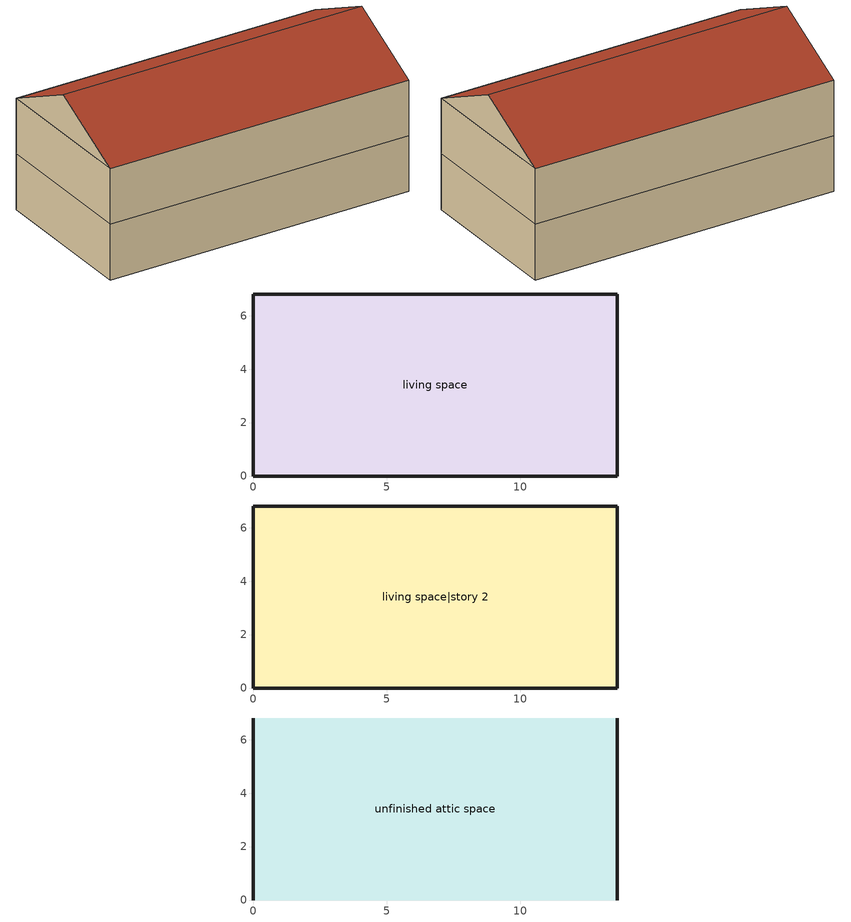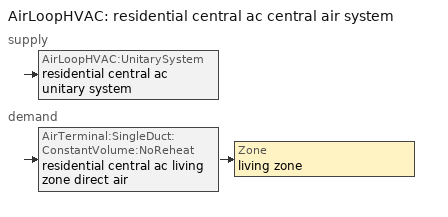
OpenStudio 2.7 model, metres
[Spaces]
living space
 floor foundation: 0,0 0,6.82 13.63,6.82 13.63,0 z0
 wall outside: 0,6.82 0,0 13.63,0 13.63,6.82 0,6.82 z0:2.44
living space|story 2
 floor to living space: 0,0 0,6.82 13.63,6.82 13.63,0 z2.44
 wall outside: 0,6.82 0,0 13.63,0 13.63,6.82 0,6.82 z2.44:4.88
unfinished attic space
 floor to living space|story 2: 0,6.82 13.63,6.82 13.63,0 0,0 z4.88
 wall outside: 0,3.41,6.58 0,6.82,4.88 0,0,4.88; 13.63,3.41,6.58 13.63,0,4.88 13.63,6.82,4.88
 roof outside: 13.63,3.41,6.58 0,3.41,6.58 0,0,4.88 13.63,0,4.88; 0,3.41,6.58 13.63,3.41,6.58 13.63,6.82,4.88 0,6.82,4.88
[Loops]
AirLoopHVAC 'residential central ac central air system'
 supply: AirLoopHVAC:UnitarySystem 'residential central ac unitary system'
 demand: AirTerminal:SingleDuct:ConstantVolume:NoReheat 'residential central ac living zone direct air' > Zone 'living zone'
[Building]
Building 1: North Axis {deg}=0; Standards Number of Stories=2; Standards Number of Above Ground Stories=2; Standards Building Type=singlefamilydetached; Standards Number of Living Units=1
[Site]
Denver Intl Ap_CO_USA: Latitude {deg}=39.83; Longitude {deg}=-104.65; Time Zone {hr}=-7; Elevation {m}=1650
[ClimateZones]
Climate Zone Institution Name 2=Building America; Climate Zone Document Year 2=0; Climate Zone Value 2=Cold
[Site:WaterMainsTemperature]
Calculation Method=Correlation; Annual Average Outdoor Air Temperature {C}=10.8753; Maximum Difference In Monthly Average Outdoor Air Temperatures {deltaC}=23.1524
[Site:GroundTemperature:Deep]
10.8753, 10.8753, 10.8753, 10.8753, 10.8753, 10.8753, 10.8753, 10.8753, 10.8753, 10.8753, 10.8753, 10.8753
[Material]
EMPD dummy: Roughness=Rough; Thickness {m}=0.001; Conductivity {W/m-K}=0.1; Density {kg/m3}=100; Specific Heat {J/kg-K}=100; Thermal Absorptance=0.9; Solar Absorptance=0.5; Visible Absorptance=0.1
[MaterialProperty:MoisturePenetrationDepth:Settings]
Material=EMPD dummy; Water Vapor Diffusion Resistance Factor=500; Moisture Equation Coefficient a=0.0069; Moisture Equation Coefficient b=0.9066; Moisture Equation Coefficient c=0.0404; Moisture Equation Coefficient d=22.1121; Surface Layer Penetration Depth {m}=0.1; Deep Layer Penetration Depth {m}=0; Coating Layer Thickness {m}=0; Coating Layer Water Vapor Diffusion Resistance Factor=0
[Construction]
EMPD dummy: EMPD dummy
[ThermalZone] Use Ideal Air Loads=No
living zone; unfinished attic zone
[Sizing:Zone] Zone Cooling Design Supply Air Temperature Input Method=SupplyAirTemperature; Zone Cooling Design Supply Air Temperature {C}=14; Zone Cooling Design Supply Air Temperature Difference {deltaC}=11.11; Zone Heating Design Supply Air Temperature Input Method=SupplyAirTemperature; Zone Heating Design Supply Air Temperature {C}=40; Zone Heating Design Supply Air Temperature Difference {deltaC}=11.11; Zone Cooling Design Supply Air Humidity Ratio {kg-H2O/kg-air}=0.0085; Zone Heating Design Supply Air Humidity Ratio {kg-H2O/kg-air}=0.008; Cooling Design Air Flow Method=DesignDay; Heating Design Air Flow Method=DesignDay; Account for Dedicated Outdoor Air System=No; Dedicated Outdoor Air System Control Strategy=NeutralSupplyAir; Dedicated Outdoor Air Low Setpoint Temperature for Design {C}=autosize; Dedicated Outdoor Air High Setpoint Temperature for Design {C}=autosize
living zone; unfinished attic zone
[Zone equipment]
living zone: residential central ac living zone direct air
[Space]
Name | Space Type | Thermal Zone | Building Unit
living space; living space|story 2 | Space Type 1 | living zone | unit 1
unfinished attic space | Space Type 2 | unfinished attic zone
[SpaceType]
Name | Standards Space Type
Space Type 1 | living
Space Type 2 | unfinished attic
[BuildingUnit]
unit 1: Building Unit Type=Residential
[InternalMass:Definition]
EMPD dummy unfinished attic space: Construction=EMPD dummy; Design Level Calculation Method=SurfaceArea; Surface Area {m2}=92.903
[InternalMass]
EMPD dummy unfinished attic space: Internal Mass Definition=EMPD dummy unfinished attic space; Space or SpaceType=unfinished attic space; Multiplier=1
[Coil:Cooling:DX:SingleSpeed]
residential central ac cooling coil: Availability Schedule=Always On Discrete; Rated Total Cooling Capacity {W}=autosize; Rated Sensible Heat Ratio=0.740403; Rated COP {W/W}=3.95054; Rated Air Flow Rate {m3/s}=autosize; Rated Evaporator Fan Power Per Volume Flow Rate {W/(m3/s)}=773.391; Total Cooling Capacity Function of Temperature Curve=Cool-Cap-fT1; Total Cooling Capacity Function of Flow Fraction Curve=Cool-Cap-fFF1; Energy Input Ratio Function of Temperature Curve=Cool-EIR-fT1; Energy Input Ratio Function of Flow Fraction Curve=Cool-EIR-fFF1; Part Load Fraction Correlation Curve=Cool-PLF-fPLR1; Nominal Time for Condensate Removal to Begin {s}=1000; Ratio of Initial Moisture Evaporation Rate and Steady State Latent Capacity=1.5; Maximum Cycling Rate {cycles/hr}=3; Latent Capacity Time Constant {s}=45; Condenser Type=AirCooled; Evaporative Condenser Effectiveness=0; Evaporative Condenser Air Flow Rate {m3/s}=Autosize; Evaporative Condenser Pump Rated Power Consumption {W}=Autosize; Crankcase Heater Capacity {W}=0; Maximum Outdoor Dry-Bulb Temperature for Crankcase Heater Operation {C}=12.7778; Basin Heater Capacity {W/K}=0; Basin Heater Setpoint Temperature {C}=10
[Fan:OnOff]
residential central ac supply fan: Availability Schedule=Always On Discrete; Fan Total Efficiency=0.75; Pressure Rise {Pa}=794.58; Maximum Flow Rate {m3/s}=autosize; Motor Efficiency=1; Motor In Airstream Fraction=1; Fan Power Ratio Function of Speed Ratio Curve=Fan On Off Power Curve; Fan Efficiency Ratio Function of Speed Ratio Curve=Fan On Off Efficiency Curve
[AirLoopHVAC:UnitarySystem]
residential central ac unitary system: Control Type=Load; Controlling Zone or Thermostat Location=living zone; Dehumidification Control Type=None; Availability Schedule=Always On Discrete; Supply Fan=residential central ac supply fan; Fan Placement=BlowThrough; Supply Air Fan Operating Mode Schedule=Always Off Discrete; DX Heating Coil Sizing Ratio=1; Cooling Coil=residential central ac cooling coil; Use DOAS DX Cooling Coil=No; DOAS DX Cooling Coil Leaving Minimum Air Temperature {C}=2; Latent Load Control=SensibleOnlyLoadControl; Supply Air Flow Rate During Cooling Operation {m3/s}=autosize; Supply Air Flow Rate During Heating Operation {m3/s}=1e-007; Supply Air Flow Rate When No Cooling or Heating is Required {m3/s}=0; Maximum Supply Air Temperature {C}=48.8889; Maximum Outdoor Dry-Bulb Temperature for Supplemental Heater Operation {C}=21; Maximum Cycling Rate {cycles/hr}=2.5; Heat Pump Time Constant {s}=60; Fraction of On-Cycle Power Use=0.01; Heat Pump Fan Delay Time {s}=60; Ancilliary On-Cycle Electric Power {W}=0; Ancilliary Off-Cycle Electric Power {W}=0
[AirLoopHVAC]
residential central ac central air system: Availability Schedule=Always On Discrete; Design Supply Air Flow Rate {m3/s}=AutoSize
[Sizing:System]
residential central ac central air system: Type of Load to Size On=Sensible; Design Outdoor Air Flow Rate {m3/s}=Autosize; Central Heating Maximum System Air Flow Ratio=0.3; Preheat Design Temperature {C}=7; Preheat Design Humidity Ratio {kg-H2O/kg-Air}=0.008; Precool Design Temperature {C}=12.8; Precool Design Humidity Ratio {kg-H2O/kg-Air}=0.008; Central Cooling Design Supply Air Temperature {C}=12.8; Central Heating Design Supply Air Temperature {C}=16.7; Sizing Option=NonCoincident; 100% Outdoor Air in Cooling=Yes; 100% Outdoor Air in Heating=Yes; Central Cooling Design Supply Air Humidity Ratio {kg-H2O/kg-Air}=0.0085; Central Heating Design Supply Air Humidity Ratio {kg-H2O/kg-Air}=0.008; Cooling Design Air Flow Method=DesignDay; Cooling Design Air Flow Rate {m3/s}=0; Heating Design Air Flow Method=DesignDay; Heating Design Air Flow Rate {m3/s}=0; System Outdoor Air Method=ZoneSum; Zone Maximum Outdoor Air Fraction=1; Cooling Supply Air Flow Rate Per Floor Area {m3/s-m2}=0.00996765; Cooling Fraction of Autosized Cooling Supply Air Flow Rate=1; Cooling Supply Air Flow Rate Per Unit Cooling Capacity {m3/s-W}=3.94755e-05; Heating Supply Air Flow Rate Per Floor Area {m3/s-m2}=0.00996765; Heating Fraction of Autosized Heating Supply Air Flow Rate=1; Heating Fraction of Autosized Cooling Supply Air Flow Rate=1; Heating Supply Air Flow Rate Per Unit Heating Capacity {m3/s-W}=3.15882e-05; Cooling Design Capacity Method=CoolingDesignCapacity; Cooling Design Capacity {W}=autosize; Cooling Design Capacity Per Floor Area {W/m2}=234.7; Fraction of Autosized Cooling Design Capacity=1; Heating Design Capacity Method=HeatingDesignCapacity; Heating Design Capacity {W}=autosize; Heating Design Capacity Per Floor Area {W/m2}=157; Fraction of Autosized Heating Design Capacity=1; Central Cooling Capacity Control Method=OnOff
[AirTerminal:SingleDuct:ConstantVolume:NoReheat]
residential central ac living zone direct air: Availability Schedule=Always On Discrete; Maximum Air Flow Rate {m3/s}=AutoSize
[Curve:Biquadratic] Minimum Value of x=13.88; Maximum Value of x=23.88; Minimum Value of y=18.33; Maximum Value of y=51.66
Name | Coefficient1 Constant | Coefficient2 x | Coefficient3 x**2 | Coefficient4 y | Coefficient5 y**2 | Coefficient6 x*y
Cool-Cap-fT1 | 1.5509 | -0.0750501 | 0.00309714 | 0.00240111 | -5.0544e-05 | -0.000427281
Cool-EIR-fT1 | -0.304283 | 0.118048 | -0.00342467 | -0.00626191 | 0.000695427 | -0.000469975
[Curve:Quadratic] Minimum Value of x=0
Name | Coefficient1 Constant | Coefficient2 x | Coefficient3 x**2 | Maximum Value of x | Minimum Curve Output | Maximum Curve Output
Cool-PLF-fPLR1 | 0.93 | 0.07 | 0 | 1 | 0.7 | 1
Cool-Cap-fFF1 | 0.718605 | 0.4101 | -0.128705 | 2 | 0 | 2
Cool-EIR-fFF1 | 1.323 | -0.477711 | 0.154712 | 2 | 0 | 2
[Schedule:Constant]
Name | Value
Always On Discrete | 1
Always Off Discrete | 0
[Curve:Exponent]
Fan On Off Power Curve: Coefficient1 Constant=1; Coefficient2 Constant=0; Coefficient3 Constant=0; Minimum Value of x=0; Maximum Value of x=1
[Curve:Cubic]
Fan On Off Efficiency Curve: Coefficient1 Constant=1; Coefficient2 x=0; Coefficient3 x**2=0; Coefficient4 x**3=0; Minimum Value of x=0; Maximum Value of x=1
